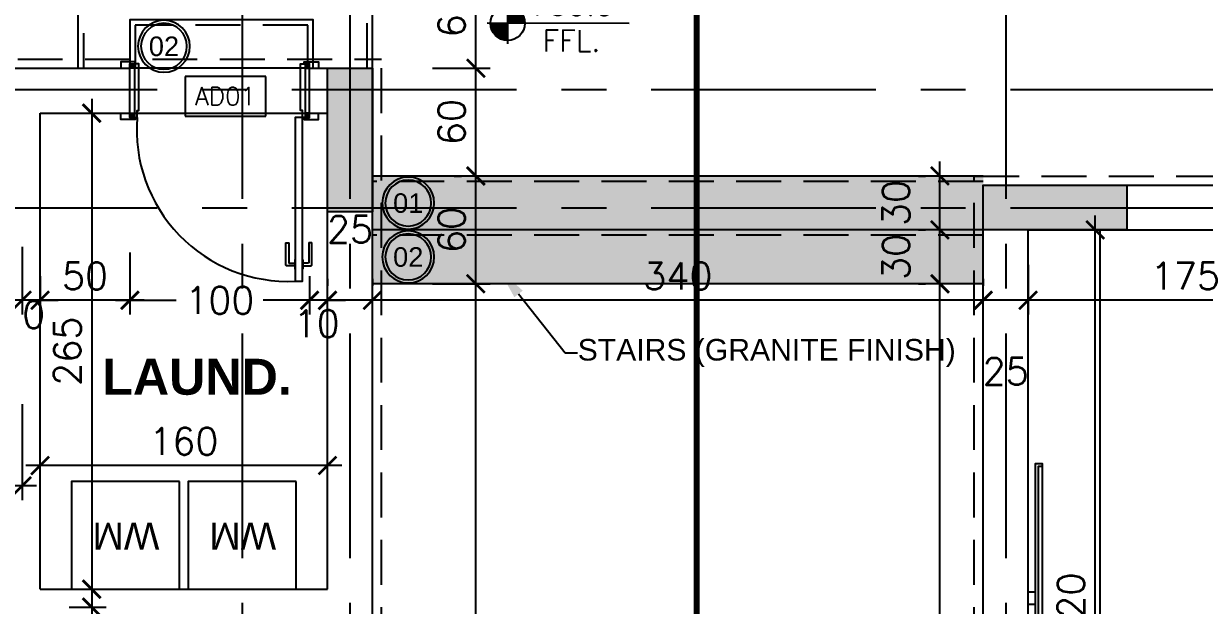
# Model space of a CAD drawing. Header units: centimetres. Extents: x -2093 to 2270, y -504 to 3084.
# Drawn here: x -1519 to -862, y 2409 to 2733 of the extents above; entities that cross this region are included whole.
import ezdxf
from ezdxf import colors
from ezdxf.entities.mleader import LeaderData, LeaderLine
from ezdxf.enums import TextEntityAlignment as Align
from ezdxf.math import Vec2, Vec3

# ---------------------------------------------------------------- set-up
doc = ezdxf.new("R2010")
doc.units = ezdxf.units.CM
doc.header["$LTSCALE"] = 100
doc.header["$MEASUREMENT"] = 0
for name, pattern in [('GRID$0$GRID$0$XREF GRID$0$GRIDS$0$CENTER', [2, 1.25, -0.25, 0.25, -0.25]), ('HIDDEN', [0.375, 0.25, -0.125]), ('XREF CUTTING LINES$0$DASHDOT', [1, 0.5, -0.25, 0, -0.25])]:
    doc.linetypes.add(name, pattern=pattern)
for name, color, linetype in [('ARROW INDICATOR', 4, 'Continuous'), ('DIM IN', 1, 'Continuous'), ('FURNITURE', 111, 'Continuous'), ('GRID$0$XREF GRID', 11, 'GRID$0$GRID$0$XREF GRID$0$GRIDS$0$CENTER'), ('HATCH', 8, 'Continuous'), ('HIDDEN -03', 8, 'HIDDEN'), ('KITCHEN', 11, 'Continuous'), ('LVL', 2, 'Continuous'), ('NUMBERS', 1, 'Continuous'), ('STAIRS', 4, 'Continuous'), ('TEXT', 3, 'Continuous'), ('TEXT-SCHED', 3, 'Continuous'), ('TILE', 252, 'Continuous'), ('WALL-01', 7, 'Continuous'), ('WALL-04', 1, 'Continuous'), ('WINDOW', 1, 'Continuous'), ('WOODEN DOOR', 1, 'Continuous'), ('XREF CUTTING LINES$0$WALL SECT LINE', 6, 'XREF CUTTING LINES$0$DASHDOT'), ('XREF GF COL$0$COLUMN', 6, 'Continuous'), ('XREF GF COL$0$COLUMN HATCH', 201, 'Continuous')]:
    doc.layers.add(name, color=color, linetype=linetype)
doc.styles.add('02-Ground$0$ATTRIBUTE', font='ROMANS.shx')
doc.styles.add('22', font='romans.shx')
doc.styles.add('A0-01 GROUND FLOOR PLAN - For Entry modification$0$ROMANS', font='romans')
doc.styles.add('Arial-Bold', font='arialbd.ttf')
doc.styles.add('ART', font='arial.ttf')
doc.styles.add('ART-PS-1', font='arial.ttf', dxfattribs={"height": 20})
doc.styles.add('GRIDS$0$20', font='romans.shx')
doc.dimstyles.new('100', dxfattribs={"dimtxt": 15, "dimasz": 10, "dimexe": 8, "dimexo": 12, "dimgap": 6, "dimtad": 1, "dimdec": 0, "dimzin": 0, "dimdsep": 46, "dimtxsty": '22', "dimblk": 'ARCHTICK', "dimcen": 30, "dimdle": 8, "dimclrd": 1, "dimclre": 1, "dimclrt": 2, "dimadec": 0, "dimazin": 0, "dimtfac": 1, "dimtdec": 0, "dimtmove": 2, "dimatfit": 3, "dimldrblk": 'OBLIQUE', "dimfxl": 100, "dimtolj": 1, "dimtzin": 0, "dimarcsym": 0})
doc.dimstyles.new('A0-01 GROUND FLOOR PLAN - For Entry modification$0$text', dxfattribs={"dimtxt": 18, "dimasz": 10, "dimexe": 10, "dimexo": 10, "dimgap": -6, "dimtad": 1, "dimtih": 1, "dimtoh": 1, "dimdec": 0, "dimdsep": 46, "dimtxsty": 'A0-01 GROUND FLOOR PLAN - For Entry modification$0$ROMANS', "dimblk1": 'A0-01 GROUND FLOOR PLAN - For Entry modification$0$_ARCHTICK', "dimblk2": 'A0-01 GROUND FLOOR PLAN - For Entry modification$0$_ARCHTICK', "dimsah": 1, "dimcen": 25, "dimdle": 10, "dimse1": 1, "dimse2": 1, "dimsd1": 1, "dimsd2": 1, "dimclrd": 1, "dimclre": 1, "dimclrt": 2, "dimadec": 0, "dimazin": 0, "dimtfac": 1, "dimtdec": 0, "dimtmove": 2, "dimatfit": 3, "dimldrblk": 'A0-01 GROUND FLOOR PLAN - For Entry modification$0$_ARCHTICK', "dimfxl": 1, "dimtolj": 1, "dimtzin": 0, "dimarcsym": 0})

# ---------------------------------------------------------------- blocks, each defined once
blk = doc.blocks.new('XREF CUTTING LINES')
at = {"layer": 'XREF CUTTING LINES$0$WALL SECT LINE', "const_width": 3.32}
blk.add_lwpolyline([(-1068.92, 2787.39), (-1144.44, 2787.39), (-1144.44, 485.87)], dxfattribs=at)
blk = doc.blocks.new('XREF GF COL')
at = {"layer": 'XREF GF COL$0$COLUMN HATCH'}
for points in [[(-11634.7, 2708), (-11659.7, 2708), (-11659.7, 2628), (-11634.7, 2628)], [(-11294.7, 2643), (-11294.7, 2618), (-11214.7, 2618), (-11214.7, 2643)]]:
    blk.add_hatch(color=256, dxfattribs=at).paths.add_polyline_path(points)
at = {"layer": 'XREF GF COL$0$COLUMN'}
for points in [[(-11659.7, 2708), (-11634.7, 2708), (-11634.7, 2628), (-11659.7, 2628)], [(-11294.7, 2618), (-11294.7, 2643), (-11214.7, 2643), (-11214.7, 2618)]]:
    blk.add_lwpolyline(points, close=True, dxfattribs=at)
blk = doc.blocks.new('GRID')
at = {"layer": 'GRID$0$XREF GRID'}
for p, q in [((-1397.5, 2960.33, 0), (-1397.5, 522.76, 0)), ((-1337.5, 2960.33), (-1337.5, 522.76, 0)), ((-972.5, 2960.33, 0), (-972.5, 522.76)), ((-1969.8, 2696.16), (-230.24, 2696.16)), ((-1969.8, 2630.32), (-230.24, 2630.32))]:
    blk.add_line(p, q, dxfattribs=at)
blk = doc.blocks.new('WASHING MACHINE')
at = {"layer": 'KITCHEN'}
blk.add_lwpolyline([(0, 0), (60, 0), (60, 60), (0, 60)], close=True, dxfattribs=at)
at = {"layer": 'KITCHEN', "style": 'ART-PS-1'}
blk.add_text('WM', height=15, dxfattribs=at).set_placement((29.7, 30.51), align=Align.MIDDLE_CENTER)
blk = doc.blocks.new('*D214')
at = {"layer": 'Defpoints', "color": 0, "transparency": 16777216}
blk.add_point((-1406.84, 2692.4), dxfattribs=at)
blk.add_point((-1406.84, 2692.4), dxfattribs=at)
blk.add_point((-1406.84, 2692.4), dxfattribs=at)
at = {"layer": 'TEXT-SCHED', "color": 1, "lineweight": -2, "transparency": 16777216}
for p, q in [((-1384.41, 2703.4), (-1429.27, 2703.4)), ((-1429.27, 2703.4), (-1429.27, 2681.4)), ((-1384.41, 2681.4), (-1384.41, 2703.4)), ((-1429.27, 2681.4), (-1384.41, 2681.4))]:
    blk.add_line(p, q, dxfattribs=at)
at = {"layer": 'TEXT-SCHED', "color": 2, "transparency": 16777216, "insert": (-1406.84, 2692.4), "char_height": 8, "width": 47.1429, "attachment_point": 5, "style": 'A0-01 GROUND FLOOR PLAN - For Entry modification$0$ROMANS'}
blk.add_mtext('\\A1;{\\H1.25x;AD01}', dxfattribs=at)
blk = doc.blocks.new('A0-01 GROUND FLOOR PLAN - For Entry modification$0$_ARCHTICK')
at = {"color": 0, "linetype": 'ByBlock', "const_width": 0.15}
blk.add_lwpolyline([(-0.5, -0.5), (0.5, 0.5)], dxfattribs=at)
blk = doc.blocks.new('_ARCHTICK')
at = {"color": 0, "linetype": 'ByBlock', "const_width": 0.15}
blk.add_lwpolyline([(-0.5, -0.5), (0.5, 0.5)], dxfattribs=at)
blk = doc.blocks.new('*D229')
at = {"layer": 'Defpoints', "color": 0, "transparency": 16777216}
for p in [(-1755, 2620.67), (-1520, 2620.67), (-1755, 2578.85)]:
    blk.add_point(p, dxfattribs=at)
at = {"layer": 'DIM IN', "color": 1, "lineweight": -2, "transparency": 16777216}
for p, q in [((-1755, 2608.67), (-1755, 2570.85)), ((-1520, 2608.67), (-1520, 2570.85)), ((-1763, 2578.85), (-1662.79, 2578.85)), ((-1512, 2578.85), (-1612.21, 2578.85))]:
    blk.add_line(p, q, dxfattribs=at)
at = {"layer": 'DIM IN', "color": 1, "lineweight": -2, "transparency": 16777216, "xscale": 10, "yscale": 10, "zscale": 10, "rotation": 180}
blk.add_blockref('_ARCHTICK', (-1755, 2578.85), dxfattribs=at)
at = {"layer": 'DIM IN', "color": 1, "lineweight": -2, "transparency": 16777216, "xscale": 10, "yscale": 10, "zscale": 10}
blk.add_blockref('_ARCHTICK', (-1520, 2578.85), dxfattribs=at)
at = {"layer": 'DIM IN', "color": 2, "transparency": 16777216, "insert": (-1637.5, 2578.85), "char_height": 15, "attachment_point": 5, "style": '22'}
blk.add_mtext('\\A1;235', dxfattribs=at)
blk = doc.blocks.new('_OBLIQUE')
at = {"color": 0, "linetype": 'ByBlock'}
blk.add_line((-0.5, -0.5), (0.5, 0.5), dxfattribs=at)
blk = doc.blocks.new('*D230')
at = {"layer": 'Defpoints', "color": 0, "transparency": 16777216}
for p in [(-1505.84, 2683), (-1505.84, 2418), (-1481.29, 2418)]:
    blk.add_point(p, dxfattribs=at)
at = {"layer": 'DIM IN', "color": 1, "lineweight": -2, "transparency": 16777216}
for p, q in [((-1481.29, 2691), (-1481.29, 2410)), ((-1493.84, 2683), (-1473.29, 2683)), ((-1493.84, 2418), (-1473.29, 2418))]:
    blk.add_line(p, q, dxfattribs=at)
at = {"layer": 'DIM IN', "color": 1, "lineweight": -2, "transparency": 16777216, "xscale": 10, "yscale": 10, "zscale": 10}
for p, rotation in [((-1481.29, 2683), 90), ((-1481.29, 2418), 270)]:
    blk.add_blockref('_ARCHTICK', p, dxfattribs=dict(at, rotation=rotation))
at = {"layer": 'DIM IN', "color": 2, "transparency": 16777216, "insert": (-1494.79, 2550.5), "char_height": 15, "attachment_point": 5, "rotation": 90, "style": '22'}
blk.add_mtext('\\A1;265', dxfattribs=at)
blk = doc.blocks.new('*D231')
at = {"layer": 'Defpoints', "color": 0, "transparency": 16777216}
for p in [(-1505.84, 2408), (-1505.84, 2148), (-1481.29, 2148)]:
    blk.add_point(p, dxfattribs=at)
at = {"layer": 'DIM IN', "color": 1, "lineweight": -2, "transparency": 16777216}
for p, q in [((-1481.29, 2416), (-1481.29, 2140)), ((-1493.84, 2408), (-1473.29, 2408)), ((-1493.84, 2148), (-1473.29, 2148))]:
    blk.add_line(p, q, dxfattribs=at)
at = {"layer": 'DIM IN', "color": 1, "lineweight": -2, "transparency": 16777216, "xscale": 10, "yscale": 10, "zscale": 10}
for p, rotation in [((-1481.29, 2408), 90), ((-1481.29, 2148), 270)]:
    blk.add_blockref('_ARCHTICK', p, dxfattribs=dict(at, rotation=rotation))
at = {"layer": 'DIM IN', "color": 2, "transparency": 16777216, "insert": (-1494.79, 2278), "char_height": 15, "attachment_point": 5, "rotation": 90, "style": '22'}
blk.add_mtext('\\A1;260', dxfattribs=at)
blk = doc.blocks.new('*D235')
at = {"layer": 'Defpoints', "color": 0, "transparency": 16777216}
for p in [(-1520, 2533), (-1755, 2513), (-1755, 2475.57)]:
    blk.add_point(p, dxfattribs=at)
at = {"layer": 'DIM IN', "color": 1, "lineweight": -2, "transparency": 16777216}
for p, q in [((-1520, 2521), (-1520, 2467.57)), ((-1755, 2501), (-1755, 2467.57)), ((-1763, 2475.57), (-1651, 2475.57)), ((-1512, 2475.57), (-1600.43, 2475.57))]:
    blk.add_line(p, q, dxfattribs=at)
at = {"layer": 'DIM IN', "color": 1, "lineweight": -2, "transparency": 16777216, "xscale": 10, "yscale": 10, "zscale": 10, "rotation": 180}
blk.add_blockref('_ARCHTICK', (-1755, 2475.57), dxfattribs=at)
at = {"layer": 'DIM IN', "color": 1, "lineweight": -2, "transparency": 16777216, "xscale": 10, "yscale": 10, "zscale": 10}
blk.add_blockref('_ARCHTICK', (-1520, 2475.57), dxfattribs=at)
at = {"layer": 'DIM IN', "color": 2, "transparency": 16777216, "insert": (-1625.72, 2476.26), "char_height": 15, "attachment_point": 5, "style": '22'}
blk.add_mtext('\\A1;235', dxfattribs=at)
blk = doc.blocks.new('*D264')
at = {"layer": 'Defpoints', "color": 0, "transparency": 16777216}
for p in [(-960, 2610.48), (-785, 2610.48), (-960, 2578.85)]:
    blk.add_point(p, dxfattribs=at)
at = {"layer": 'DIM IN', "color": 1, "lineweight": -2, "transparency": 16777216}
for p, q in [((-960, 2598.48), (-960, 2570.85)), ((-785, 2598.48), (-785, 2570.85)), ((-777, 2578.85), (-968, 2578.85))]:
    blk.add_line(p, q, dxfattribs=at)
at = {"layer": 'DIM IN', "color": 1, "lineweight": -2, "transparency": 16777216, "xscale": 10, "yscale": 10, "zscale": 10, "rotation": 180}
blk.add_blockref('_ARCHTICK', (-960, 2578.85), dxfattribs=at)
at = {"layer": 'DIM IN', "color": 1, "lineweight": -2, "transparency": 16777216, "xscale": 10, "yscale": 10, "zscale": 10}
blk.add_blockref('_ARCHTICK', (-785, 2578.85), dxfattribs=at)
at = {"layer": 'DIM IN', "color": 2, "transparency": 16777216, "insert": (-872.5, 2592.35), "char_height": 15, "attachment_point": 5, "style": '22'}
blk.add_mtext('\\A1;175', dxfattribs=at)
blk = doc.blocks.new('02-Ground$0$A$C4F2068BA')
for p, q in [((0.4, 0.637), (0.4, 0.163)), ((1.816, 0.4), (0.163, 0.4))]:
    blk.add_line(p, q)
at = {"color": 8, "const_width": 0.2}
for points in [[(0.4, 0.5, -0.414214), (0.5, 0.4, -0.414214)], [(0.4, 0.3, -0.414214), (0.3, 0.4, -0.414214)]]:
    blk.add_lwpolyline(points, format="xyb", dxfattribs=at)
blk.add_circle((0.4, 0.4), 0.2)
blk = doc.blocks.new('02-Ground$0$123')
at = {"ltscale": 0.1}
blk.add_blockref('02-Ground$0$A$C4F2068BA', (-0.4, -0.4), dxfattribs=at)
blk = doc.blocks.new('02-Ground$0$LEVEL- PLAN')
at = {"layer": 'LVL', "ltscale": 0.1}
blk.add_blockref('02-Ground$0$123', (0, 0), dxfattribs=at)
at = {"layer": 'LVL', "ltscale": 0.1, "style": '02-Ground$0$ATTRIBUTE', "width": 0.8, "flags": 4}
blk.add_attdef('%%P0.00', (0.203, 0.093), '', height=0.25, dxfattribs=at)
blk.add_attdef('LVL', text='', height=0.25, dxfattribs=at).set_placement((0.745, -0.327), align=Align.CENTER)
blk = doc.blocks.new('A$C09b082d8')
at = {"layer": 'FURNITURE'}
blk.add_lwpolyline([(71.23, 8), (-74.77, 8), (-74.77, 4), (71.23, 4)], close=True, dxfattribs=at)
for points in [[(-73.27, 8), (-73.27, 5.5), (69.73, 5.5), (69.73, 8)], [(3.5, 4), (3.5, 0), (-3.5, 0), (-3.5, 4)]]:
    blk.add_lwpolyline(points, dxfattribs=at)
blk = doc.blocks.new('OUT DOOR')
at = {"layer": 'WOODEN DOOR'}
for p, q in [((-1782.5, 2265.5), (-1780, 2268)), ((-1780, 2265.5), (-1782.5, 2268)), ((-1752.5, 2265.5), (-1755, 2268)), ((-1755, 2265.5), (-1752.5, 2268)), ((-1782.5, 2170.5), (-1780, 2168)), ((-1780, 2170.5), (-1782.5, 2168)), ((-1752.5, 2170.5), (-1755, 2168)), ((-1755, 2170.5), (-1752.5, 2168))]:
    blk.add_line(p, q, dxfattribs=at)
for points in [[(-1782.5, 2265), (-1783.5, 2265), (-1783.5, 2273), (-1780, 2273)], [(-1780, 2265.5), (-1780, 2268), (-1782.5, 2268), (-1782.5, 2265.5)], [(-1752.5, 2265), (-1751.5, 2265), (-1751.5, 2273), (-1755, 2273)], [(-1752.5, 2265.5), (-1752.5, 2268), (-1755, 2268), (-1755, 2265.5)], [(-1752.5, 2265.5), (-1752.5, 2264), (-1756.5, 2264), (-1756.5, 2263), (-1782.5, 2263), (-1782.5, 2265.5), (-1752.5, 2265.5)], [(-1673.27, 2264), (-1673.27, 2264.3), (-1668.31, 2264.3), (-1668.31, 2264)], [(-1673.27, 2260.04), (-1673.27, 2259.74), (-1668.31, 2259.74), (-1668.31, 2260.04)], [(-1782.5, 2171), (-1783.5, 2171), (-1783.5, 2163), (-1780, 2163)], [(-1752.5, 2170.5), (-1752.5, 2172), (-1756.5, 2172), (-1756.5, 2173), (-1782.5, 2173), (-1782.5, 2170.5), (-1752.5, 2170.5)], [(-1780, 2170.5), (-1780, 2168), (-1782.5, 2168), (-1782.5, 2170.5)], [(-1752.5, 2171), (-1751.5, 2171), (-1751.5, 2163), (-1755, 2163)], [(-1752.5, 2170.5), (-1752.5, 2168), (-1755, 2168), (-1755, 2170.5)]]:
    blk.add_lwpolyline(points, dxfattribs=at)
for points in [[(-1670, 2264.3), (-1670, 2268.75, 0.414214), (-1670.49, 2269.24), (-1682.67, 2269.24, 0.414214), (-1682.87, 2269.05), (-1682.87, 2267.86, 0.414214), (-1682.67, 2267.66), (-1671.78, 2267.66, -0.414214), (-1671.58, 2267.46), (-1671.58, 2264.3)], [(-1670, 2259.74), (-1670, 2255.29, -0.414214), (-1670.49, 2254.79), (-1682.67, 2254.79, -0.414214), (-1682.87, 2254.99), (-1682.87, 2256.18, -0.414214), (-1682.67, 2256.38), (-1671.78, 2256.38, 0.414214), (-1671.58, 2256.58), (-1671.58, 2259.74)]]:
    blk.add_lwpolyline(points, format="xyb", dxfattribs=at)
blk.add_lwpolyline([(-1661.38, 2260.04), (-1661.38, 2264), (-1752.5, 2264), (-1752.5, 2260.04)], close=True, dxfattribs=at)
blk.add_arc((-1745.83, 2256.27), 84.53, 265.47258, 2.53113, dxfattribs=at)
blk = doc.blocks.new('NUMBER')
at = {"layer": 'NUMBERS'}
blk.add_circle((0, 0), 65, dxfattribs=at)
at = {"layer": 'NUMBERS', "color": 8}
blk.add_circle((0, 0), 57.5, dxfattribs=at)
blk = doc.blocks.new('OUTDOOR')
at = {"layer": 'STAIRS'}
for p, q in [((-985, 2648), (-1325, 2648)), ((-985, 2618), (-1325, 2618))]:
    blk.add_line(p, q, dxfattribs=at)
at = {"layer": 'STAIRS', "color": 8, "linetype": 'HIDDEN'}
for p, q in [((-985, 2645), (-1325, 2645)), ((-985, 2615), (-1325, 2615))]:
    blk.add_line(p, q, dxfattribs=at)
at = {"layer": 'STAIRS', "color": 8}
blk.add_line((-985, 2588), (-1325, 2588), dxfattribs=at)
at = {"layer": 'STAIRS'}
for points in [[(-1325, 2708), (-1325, 2768), (-1488.93, 2768), (-1488.93, 2708)], [(-1358, 2708), (-1358, 2735), (-1460, 2735), (-1460, 2708)]]:
    blk.add_lwpolyline(points, dxfattribs=at)
at = {"layer": 'STAIRS', "color": 8, "linetype": 'HIDDEN'}
for points in [[(-1328, 2708), (-1328, 2765), (-1485.93, 2765), (-1485.93, 2708)], [(-1361, 2708), (-1361, 2732), (-1457, 2732), (-1457, 2708)]]:
    blk.add_lwpolyline(points, dxfattribs=at)
blk = doc.blocks.new('*D316')
at = {"layer": 'Defpoints', "color": 0, "transparency": 16777216}
for p in [(-922.61, 2618), (-922.61, 2618), (-922.61, 2198)]:
    blk.add_point(p, dxfattribs=at)
at = {"layer": 'DIM IN', "color": 1, "lineweight": -2, "transparency": 16777216}
for p, q in [((-922.61, 2190), (-922.61, 2626)), ((-934.61, 2618), (-930.61, 2618)), ((-934.61, 2198), (-930.61, 2198))]:
    blk.add_line(p, q, dxfattribs=at)
at = {"layer": 'DIM IN', "color": 1, "lineweight": -2, "transparency": 16777216, "xscale": 10, "yscale": 10, "zscale": 10}
for p, rotation in [((-922.61, 2618), 90), ((-922.61, 2198), 270)]:
    blk.add_blockref('_ARCHTICK', p, dxfattribs=dict(at, rotation=rotation))
at = {"layer": 'DIM IN', "color": 2, "transparency": 16777216, "insert": (-936.11, 2408), "char_height": 15, "attachment_point": 5, "rotation": 90, "style": '22'}
blk.add_mtext('\\A1;420', dxfattribs=at)
blk = doc.blocks.new('*D351')
at = {"layer": 'Defpoints', "color": 0, "transparency": 16777216}
for p in [(-1520, 2578.85), (-1520, 2578.85), (-1510, 2578.85)]:
    blk.add_point(p, dxfattribs=at)
at = {"layer": 'DIM IN', "color": 1, "lineweight": -2, "transparency": 16777216}
for p, q in [((-1520, 2590.85), (-1520, 2586.85)), ((-1510, 2590.85), (-1510, 2586.85)), ((-1520, 2578.85), (-1530, 2578.85)), ((-1510, 2578.85), (-1520, 2578.85)), ((-1510, 2578.85), (-1500, 2578.85))]:
    blk.add_line(p, q, dxfattribs=at)
at = {"layer": 'DIM IN', "color": 1, "lineweight": -2, "transparency": 16777216, "xscale": 10, "yscale": 10, "zscale": 10}
blk.add_blockref('_ARCHTICK', (-1520, 2578.85), dxfattribs=at)
at = {"layer": 'DIM IN', "color": 1, "lineweight": -2, "transparency": 16777216, "xscale": 10, "yscale": 10, "zscale": 10, "rotation": 180}
blk.add_blockref('_ARCHTICK', (-1510, 2578.85), dxfattribs=at)
at = {"layer": 'DIM IN', "color": 2, "transparency": 16777216, "insert": (-1520, 2570.85), "char_height": 15, "attachment_point": 5, "style": '22'}
blk.add_mtext('\\A1;10', dxfattribs=at)
blk = doc.blocks.new('*D341')
at = {"layer": 'Defpoints', "color": 0, "transparency": 16777216}
for p in [(-1009.09, 2588), (-1009.09, 2588), (-990, 2153)]:
    blk.add_point(p, dxfattribs=at)
at = {"layer": 'DIM IN', "color": 1, "lineweight": -2, "transparency": 16777216}
for p, q in [((-1009.09, 2145), (-1009.09, 2596)), ((-1021.09, 2588), (-1017.09, 2588)), ((-1002, 2153), (-1017.09, 2153))]:
    blk.add_line(p, q, dxfattribs=at)
at = {"layer": 'DIM IN', "color": 1, "lineweight": -2, "transparency": 16777216, "xscale": 10, "yscale": 10, "zscale": 10}
for p, rotation in [((-1009.09, 2588), 90), ((-1009.09, 2153), 270)]:
    blk.add_blockref('_ARCHTICK', p, dxfattribs=dict(at, rotation=rotation))
at = {"layer": 'DIM IN', "color": 2, "transparency": 16777216, "insert": (-1022.59, 2370.5), "char_height": 15, "attachment_point": 5, "rotation": 90, "style": '22'}
blk.add_mtext('\\A1;435', dxfattribs=at)
blk = doc.blocks.new('*D342')
at = {"layer": 'Defpoints', "color": 0, "transparency": 16777216}
for p in [(-1009.09, 2618), (-1009.09, 2618), (-1009.09, 2588)]:
    blk.add_point(p, dxfattribs=at)
at = {"layer": 'DIM IN', "color": 1, "lineweight": -2, "transparency": 16777216}
for p, q in [((-1009.09, 2580), (-1009.09, 2626)), ((-1021.09, 2618), (-1017.09, 2618)), ((-1021.09, 2588), (-1017.09, 2588))]:
    blk.add_line(p, q, dxfattribs=at)
at = {"layer": 'DIM IN', "color": 1, "lineweight": -2, "transparency": 16777216, "xscale": 10, "yscale": 10, "zscale": 10}
for p, rotation in [((-1009.09, 2618), 90), ((-1009.09, 2588), 270)]:
    blk.add_blockref('_ARCHTICK', p, dxfattribs=dict(at, rotation=rotation))
at = {"layer": 'DIM IN', "color": 2, "transparency": 16777216, "insert": (-1033.59, 2603), "char_height": 15, "attachment_point": 5, "rotation": 90, "style": '22'}
blk.add_mtext('\\A1;30', dxfattribs=at)
blk = doc.blocks.new('*D343')
at = {"layer": 'Defpoints', "color": 0, "transparency": 16777216}
for p in [(-1009.09, 2648), (-1009.09, 2648), (-1009.09, 2618)]:
    blk.add_point(p, dxfattribs=at)
at = {"layer": 'DIM IN', "color": 1, "lineweight": -2, "transparency": 16777216}
for p, q in [((-1009.09, 2610), (-1009.09, 2656)), ((-1021.09, 2648), (-1017.09, 2648)), ((-1021.09, 2618), (-1017.09, 2618))]:
    blk.add_line(p, q, dxfattribs=at)
at = {"layer": 'DIM IN', "color": 1, "lineweight": -2, "transparency": 16777216, "xscale": 10, "yscale": 10, "zscale": 10}
for p, rotation in [((-1009.09, 2648), 90), ((-1009.09, 2618), 270)]:
    blk.add_blockref('_ARCHTICK', p, dxfattribs=dict(at, rotation=rotation))
at = {"layer": 'DIM IN', "color": 2, "transparency": 16777216, "insert": (-1033.59, 2633), "char_height": 15, "attachment_point": 5, "rotation": 90, "style": '22'}
blk.add_mtext('\\A1;30', dxfattribs=at)
blk = doc.blocks.new('*D344')
at = {"layer": 'Defpoints', "color": 0, "transparency": 16777216}
for p in [(-985, 2578.85), (-985, 2578.85), (-960, 2578.85)]:
    blk.add_point(p, dxfattribs=at)
at = {"layer": 'DIM IN', "color": 1, "lineweight": -2, "transparency": 16777216}
for p, q in [((-952, 2578.85), (-993, 2578.85)), ((-985, 2566.85), (-985, 2570.85)), ((-960, 2566.85), (-960, 2570.85))]:
    blk.add_line(p, q, dxfattribs=at)
at = {"layer": 'DIM IN', "color": 1, "lineweight": -2, "transparency": 16777216, "xscale": 10, "yscale": 10, "zscale": 10, "rotation": 180}
blk.add_blockref('_ARCHTICK', (-985, 2578.85), dxfattribs=at)
at = {"layer": 'DIM IN', "color": 1, "lineweight": -2, "transparency": 16777216, "xscale": 10, "yscale": 10, "zscale": 10}
blk.add_blockref('_ARCHTICK', (-960, 2578.85), dxfattribs=at)
at = {"layer": 'DIM IN', "color": 2, "transparency": 16777216, "insert": (-972.5, 2539.35), "char_height": 15, "attachment_point": 5, "style": '22'}
blk.add_mtext('\\A1;25', dxfattribs=at)
blk = doc.blocks.new('*D345')
at = {"layer": 'Defpoints', "color": 0, "transparency": 16777216}
for p in [(-1325, 2578.85), (-1325, 2578.85), (-985, 2578.85)]:
    blk.add_point(p, dxfattribs=at)
at = {"layer": 'DIM IN', "color": 1, "lineweight": -2, "transparency": 16777216}
for p, q in [((-1325, 2590.85), (-1325, 2586.85)), ((-985, 2590.85), (-985, 2586.85)), ((-977, 2578.85), (-1333, 2578.85))]:
    blk.add_line(p, q, dxfattribs=at)
at = {"layer": 'DIM IN', "color": 1, "lineweight": -2, "transparency": 16777216, "xscale": 10, "yscale": 10, "zscale": 10, "rotation": 180}
blk.add_blockref('_ARCHTICK', (-1325, 2578.85), dxfattribs=at)
at = {"layer": 'DIM IN', "color": 1, "lineweight": -2, "transparency": 16777216, "xscale": 10, "yscale": 10, "zscale": 10}
blk.add_blockref('_ARCHTICK', (-985, 2578.85), dxfattribs=at)
at = {"layer": 'DIM IN', "color": 2, "transparency": 16777216, "insert": (-1155, 2592.35), "char_height": 15, "attachment_point": 5, "style": '22'}
blk.add_mtext('\\A1;340', dxfattribs=at)
blk = doc.blocks.new('*D346')
at = {"layer": 'Defpoints', "color": 0, "transparency": 16777216}
for p in [(-1350, 2578.85), (-1350, 2578.85), (-1325, 2578.85)]:
    blk.add_point(p, dxfattribs=at)
at = {"layer": 'DIM IN', "color": 1, "lineweight": -2, "transparency": 16777216}
for p, q in [((-1350, 2590.85), (-1350, 2586.85)), ((-1325, 2590.85), (-1325, 2586.85)), ((-1317, 2578.85), (-1358, 2578.85))]:
    blk.add_line(p, q, dxfattribs=at)
at = {"layer": 'DIM IN', "color": 1, "lineweight": -2, "transparency": 16777216, "xscale": 10, "yscale": 10, "zscale": 10, "rotation": 180}
blk.add_blockref('_ARCHTICK', (-1350, 2578.85), dxfattribs=at)
at = {"layer": 'DIM IN', "color": 1, "lineweight": -2, "transparency": 16777216, "xscale": 10, "yscale": 10, "zscale": 10}
blk.add_blockref('_ARCHTICK', (-1325, 2578.85), dxfattribs=at)
at = {"layer": 'DIM IN', "color": 2, "transparency": 16777216, "insert": (-1337.5, 2618.35), "char_height": 15, "attachment_point": 5, "style": '22'}
blk.add_mtext('\\A1;25', dxfattribs=at)
blk = doc.blocks.new('*D335')
at = {"layer": 'Defpoints', "color": 0, "transparency": 16777216}
for p in [(-1303.54, 2588), (-1267.46, 2588), (-1303.54, 2153)]:
    blk.add_point(p, dxfattribs=at)
at = {"layer": 'DIM IN', "color": 1, "lineweight": -2, "transparency": 16777216}
for p, q in [((-1267.46, 2145), (-1267.46, 2596)), ((-1291.54, 2588), (-1259.46, 2588)), ((-1291.54, 2153), (-1259.46, 2153))]:
    blk.add_line(p, q, dxfattribs=at)
at = {"layer": 'DIM IN', "color": 1, "lineweight": -2, "transparency": 16777216, "xscale": 10, "yscale": 10, "zscale": 10}
for p, rotation in [((-1267.46, 2588), 90), ((-1267.46, 2153), 270)]:
    blk.add_blockref('_ARCHTICK', p, dxfattribs=dict(at, rotation=rotation))
at = {"layer": 'DIM IN', "color": 2, "transparency": 16777216, "insert": (-1280.96, 2370.5), "char_height": 15, "attachment_point": 5, "rotation": 90, "style": '22'}
blk.add_mtext('\\A1;435', dxfattribs=at)
blk = doc.blocks.new('*D336')
at = {"layer": 'Defpoints', "color": 0, "transparency": 16777216}
for p in [(-1267.46, 2648), (-1267.46, 2648), (-1303.54, 2588)]:
    blk.add_point(p, dxfattribs=at)
at = {"layer": 'DIM IN', "color": 1, "lineweight": -2, "transparency": 16777216}
for p, q in [((-1267.46, 2580), (-1267.46, 2656)), ((-1279.46, 2648), (-1275.46, 2648)), ((-1291.54, 2588), (-1259.46, 2588))]:
    blk.add_line(p, q, dxfattribs=at)
at = {"layer": 'DIM IN', "color": 1, "lineweight": -2, "transparency": 16777216, "xscale": 10, "yscale": 10, "zscale": 10}
for p, rotation in [((-1267.46, 2648), 90), ((-1267.46, 2588), 270)]:
    blk.add_blockref('_ARCHTICK', p, dxfattribs=dict(at, rotation=rotation))
at = {"layer": 'DIM IN', "color": 2, "transparency": 16777216, "insert": (-1280.96, 2618), "char_height": 15, "attachment_point": 5, "rotation": 90, "style": '22'}
blk.add_mtext('\\A1;60', dxfattribs=at)
blk = doc.blocks.new('*D337')
at = {"layer": 'Defpoints', "color": 0, "transparency": 16777216}
for p in [(-1303.54, 2708), (-1267.46, 2708), (-1267.46, 2648)]:
    blk.add_point(p, dxfattribs=at)
at = {"layer": 'DIM IN', "color": 1, "lineweight": -2, "transparency": 16777216}
for p, q in [((-1267.46, 2640), (-1267.46, 2716)), ((-1291.54, 2708), (-1259.46, 2708)), ((-1279.46, 2648), (-1275.46, 2648))]:
    blk.add_line(p, q, dxfattribs=at)
at = {"layer": 'DIM IN', "color": 1, "lineweight": -2, "transparency": 16777216, "xscale": 10, "yscale": 10, "zscale": 10}
for p, rotation in [((-1267.46, 2708), 90), ((-1267.46, 2648), 270)]:
    blk.add_blockref('_ARCHTICK', p, dxfattribs=dict(at, rotation=rotation))
at = {"layer": 'DIM IN', "color": 2, "transparency": 16777216, "insert": (-1280.96, 2678), "char_height": 15, "attachment_point": 5, "rotation": 90, "style": '22'}
blk.add_mtext('\\A1;60', dxfattribs=at)
blk = doc.blocks.new('*D338')
at = {"layer": 'Defpoints', "color": 0, "transparency": 16777216}
for p in [(-1303.54, 2768), (-1267.46, 2768), (-1303.54, 2708)]:
    blk.add_point(p, dxfattribs=at)
at = {"layer": 'DIM IN', "color": 1, "lineweight": -2, "transparency": 16777216}
for p, q in [((-1267.46, 2700), (-1267.46, 2776)), ((-1291.54, 2768), (-1259.46, 2768)), ((-1291.54, 2708), (-1259.46, 2708))]:
    blk.add_line(p, q, dxfattribs=at)
at = {"layer": 'DIM IN', "color": 1, "lineweight": -2, "transparency": 16777216, "xscale": 10, "yscale": 10, "zscale": 10}
for p, rotation in [((-1267.46, 2768), 90), ((-1267.46, 2708), 270)]:
    blk.add_blockref('_ARCHTICK', p, dxfattribs=dict(at, rotation=rotation))
at = {"layer": 'DIM IN', "color": 2, "transparency": 16777216, "insert": (-1280.96, 2738), "char_height": 15, "attachment_point": 5, "rotation": 90, "style": '22'}
blk.add_mtext('\\A1;60', dxfattribs=at)
blk = doc.blocks.new('*D365')
at = {"layer": 'Defpoints', "color": 0, "transparency": 16777216}
for p in [(-1460, 2617.38), (-1360, 2604.22), (-1460, 2578.85)]:
    blk.add_point(p, dxfattribs=at)
at = {"layer": 'DIM IN', "color": 1, "lineweight": -2, "transparency": 16777216}
for p, q in [((-1460, 2605.38), (-1460, 2570.85)), ((-1360, 2592.22), (-1360, 2570.85)), ((-1468, 2578.85), (-1434.21, 2578.85)), ((-1352, 2578.85), (-1385.79, 2578.85))]:
    blk.add_line(p, q, dxfattribs=at)
at = {"layer": 'DIM IN', "color": 1, "lineweight": -2, "transparency": 16777216, "xscale": 10, "yscale": 10, "zscale": 10, "rotation": 180}
blk.add_blockref('_ARCHTICK', (-1460, 2578.85), dxfattribs=at)
at = {"layer": 'DIM IN', "color": 1, "lineweight": -2, "transparency": 16777216, "xscale": 10, "yscale": 10, "zscale": 10}
blk.add_blockref('_ARCHTICK', (-1360, 2578.85), dxfattribs=at)
at = {"layer": 'DIM IN', "color": 2, "transparency": 16777216, "insert": (-1410, 2578.85), "char_height": 15, "attachment_point": 5, "style": '22'}
blk.add_mtext('\\A1;100', dxfattribs=at)
blk = doc.blocks.new('*D366')
at = {"layer": 'Defpoints', "color": 0, "transparency": 16777216}
for p in [(-1460, 2617.38), (-1510, 2604.22), (-1510, 2578.85)]:
    blk.add_point(p, dxfattribs=at)
at = {"layer": 'DIM IN', "color": 1, "lineweight": -2, "transparency": 16777216}
for p, q in [((-1460, 2605.38), (-1460, 2570.85)), ((-1510, 2592.22), (-1510, 2570.85)), ((-1452, 2578.85), (-1518, 2578.85))]:
    blk.add_line(p, q, dxfattribs=at)
at = {"layer": 'DIM IN', "color": 1, "lineweight": -2, "transparency": 16777216, "xscale": 10, "yscale": 10, "zscale": 10, "rotation": 180}
blk.add_blockref('_ARCHTICK', (-1510, 2578.85), dxfattribs=at)
at = {"layer": 'DIM IN', "color": 1, "lineweight": -2, "transparency": 16777216, "xscale": 10, "yscale": 10, "zscale": 10}
blk.add_blockref('_ARCHTICK', (-1460, 2578.85), dxfattribs=at)
at = {"layer": 'DIM IN', "color": 2, "transparency": 16777216, "insert": (-1485, 2592.35), "char_height": 15, "attachment_point": 5, "style": '22'}
blk.add_mtext('\\A1;50', dxfattribs=at)
blk = doc.blocks.new('*D367')
at = {"layer": 'Defpoints', "color": 0, "transparency": 16777216}
for p in [(-1510, 2486.85), (-1510, 2460.38), (-1350, 2460.38)]:
    blk.add_point(p, dxfattribs=at)
at = {"layer": 'DIM IN', "color": 1, "lineweight": -2, "transparency": 16777216}
for p, q in [((-1510, 2472.38), (-1510, 2494.85)), ((-1350, 2472.38), (-1350, 2494.85)), ((-1342, 2486.85), (-1518, 2486.85))]:
    blk.add_line(p, q, dxfattribs=at)
at = {"layer": 'DIM IN', "color": 1, "lineweight": -2, "transparency": 16777216, "xscale": 10, "yscale": 10, "zscale": 10, "rotation": 180}
blk.add_blockref('_ARCHTICK', (-1510, 2486.85), dxfattribs=at)
at = {"layer": 'DIM IN', "color": 1, "lineweight": -2, "transparency": 16777216, "xscale": 10, "yscale": 10, "zscale": 10}
blk.add_blockref('_ARCHTICK', (-1350, 2486.85), dxfattribs=at)
at = {"layer": 'DIM IN', "color": 2, "transparency": 16777216, "insert": (-1430, 2500.35), "char_height": 15, "attachment_point": 5, "style": '22'}
blk.add_mtext('\\A1;160', dxfattribs=at)
blk = doc.blocks.new('*D369')
at = {"layer": 'Defpoints', "color": 0, "transparency": 16777216}
for p in [(-1360, 2578.85), (-1360, 2578.85), (-1350, 2578.85)]:
    blk.add_point(p, dxfattribs=at)
at = {"layer": 'DIM IN', "color": 1, "lineweight": -2, "transparency": 16777216}
for p, q in [((-1360, 2590.85), (-1360, 2586.85)), ((-1350, 2590.85), (-1350, 2586.85)), ((-1360, 2578.85), (-1370, 2578.85)), ((-1350, 2578.85), (-1360, 2578.85)), ((-1350, 2578.85), (-1340, 2578.85))]:
    blk.add_line(p, q, dxfattribs=at)
at = {"layer": 'DIM IN', "color": 1, "lineweight": -2, "transparency": 16777216, "xscale": 10, "yscale": 10, "zscale": 10}
blk.add_blockref('_ARCHTICK', (-1360, 2578.85), dxfattribs=at)
at = {"layer": 'DIM IN', "color": 1, "lineweight": -2, "transparency": 16777216, "xscale": 10, "yscale": 10, "zscale": 10, "rotation": 180}
blk.add_blockref('_ARCHTICK', (-1350, 2578.85), dxfattribs=at)
at = {"layer": 'DIM IN', "color": 2, "transparency": 16777216, "insert": (-1356.12, 2565.87), "char_height": 15, "attachment_point": 5, "style": '22'}
blk.add_mtext('\\A1;10', dxfattribs=at)

msp = doc.modelspace()

# ---------------------------------------------------------------- hatches: boundary and pattern name
at = {"layer": 'HATCH'}
h = msp.add_hatch(dxfattribs=at)
h.set_pattern_fill('DOTS', color=256, scale=50)
h.paths.add_polyline_path([(-1325, 2648), (-985, 2648), (-985, 2588), (-1325, 2588)])

# ---------------------------------------------------------------- linework, layer by layer
at = {"layer": 'FURNITURE'}
for q in [(-960, 2618), (-920, 2308)]:
    msp.add_line((-920, 2618), q, dxfattribs=at)
at = {"layer": 'HIDDEN -03'}
for p, q in [((-1785, 2713), (-1320, 2713)), ((-1320, 2158), (-1320, 2713)), ((-990, 2648), (-400, 2648)), ((-990, 2158), (-990, 2648))]:
    msp.add_line(p, q, dxfattribs=at)
at = {"layer": 'WALL-01'}
for p, q in [((-1780, 2708), (-1460, 2708)), ((-1460, 2683), (-1460, 2708)), ((-1360, 2683), (-1360, 2708)), ((-1360, 2708), (-1325, 2708)), ((-1325, 2128), (-1325, 2708)), ((-1510, 2683), (-1460, 2683)), ((-1510, 2418), (-1510, 2683)), ((-1360, 2683), (-1350, 2683)), ((-1350, 2418), (-1350, 2683)), ((-985, 2643), (-785, 2643)), ((-985, 2128), (-985, 2643)), ((-960, 2618), (-785, 2618)), ((-960, 1958), (-960, 2618)), ((-1510, 2418), (-1350, 2418))]:
    msp.add_line(p, q, dxfattribs=at)
at = {"layer": 'WALL-04'}
for p, q in [((-1360, 2708), (-1460, 2708)), ((-1460, 2683), (-1360, 2683)), ((-985, 2588), (-1325, 2588))]:
    msp.add_line(p, q, dxfattribs=at)

# ---------------------------------------------------------------- block references
at = {"layer": 'KITCHEN', "rotation": 180}
for p in [(-1432.5, 2478), (-1367.5, 2478)]:
    msp.add_blockref('WASHING MACHINE', p, dxfattribs=at)
at = {"layer": 'LVL'}
ref = msp.add_blockref('02-Ground$0$LEVEL- PLAN', (-1249.74, 2733), dxfattribs=dict(at, xscale=47.80922768457422, yscale=47.80922768457422, zscale=47.80922768457422, rotation=359.9470003599919))
ref.add_attrib('%%P0.00', '+30.0', (-1240.05, 2737.42), dxfattribs={"layer": '0', "ltscale": 0.1, "height": 11.952, "rotation": 359.947, "style": 'GRIDS$0$20'})
ref.add_attrib('LVL', 'FFL.', dxfattribs={"layer": '0', "ltscale": 0.1, "height": 11.952, "rotation": 359.947, "style": 'GRIDS$0$20'}).set_placement((-1214.14, 2717.33), align=Align.CENTER)
at = {"layer": 'NUMBERS', "xscale": -0.2224697851507073, "yscale": 0.2224697851507073, "zscale": 0.2780872314370521, "rotation": 90}
for p in [(-1441.06, 2720.21), (-1305.08, 2632.94), (-1305.08, 2602.94)]:
    msp.add_blockref('NUMBER', p, dxfattribs=at)
at = {"layer": 'STAIRS'}
msp.add_blockref('OUTDOOR', (0, 0), dxfattribs=at)
at = {"layer": 'TILE', "rotation": 270}
msp.add_blockref('A$C09b082d8', (-960, 2413), dxfattribs=at)
at = {"layer": 'WALL-01'}
msp.add_blockref('GRID', (0, 0), dxfattribs=at)
at = {"layer": 'WINDOW'}
for name, p in [('XREF CUTTING LINES', (0, 0)), ('XREF GF COL', (10309.7, 0))]:
    msp.add_blockref(name, p, dxfattribs=at)
at = {"layer": 'WOODEN DOOR', "rotation": 270}
msp.add_blockref('OUT DOOR', (-3628, 928), dxfattribs=at)

# ---------------------------------------------------------------- texts
at = {"layer": 'TEXT', "style": 'ART'}
for s, p in [('02', (-1441.06, 2720.21)), ('01', (-1305.08, 2632.94)), ('02', (-1305.08, 2602.94))]:
    msp.add_text(s, height=10.863, dxfattribs=at).set_placement(p, align=Align.MIDDLE_CENTER)
at = {"layer": 'TEXT', "style": 'Arial-Bold'}
msp.add_text('LAUND.', height=20, dxfattribs=at).set_placement((-1475.42, 2526.27))

# ---------------------------------------------------------------- dimensions: what is measured, and where the dimension line sits
at = {"layer": 'DIM IN'}
for base, p1, p2, picture, middle in [((-1267.46, 2768), (-1303.54, 2708), (-1303.54, 2768), '*D338', (-1280.96, 2738)), ((-1267.46, 2708), (-1267.46, 2648), (-1303.54, 2708), '*D337', (-1280.96, 2678)), ((-1481.29, 2418), (-1505.84, 2683), (-1505.84, 2418), '*D230', (-1494.79, 2550.5)), ((-1267.46, 2648), (-1303.54, 2588), (-1267.46, 2648), '*D336', (-1280.96, 2618)), ((-1009.09, 2648), (-1009.09, 2618), (-1009.09, 2648), '*D343', (-1033.59, 2633)), ((-1009.09, 2618), (-1009.09, 2588), (-1009.09, 2618), '*D342', (-1033.59, 2603)), ((-922.61, 2618), (-922.61, 2198), (-922.61, 2618), '*D316', (-936.11, 2408)), ((-1267.46, 2588), (-1303.54, 2153), (-1303.54, 2588), '*D335', (-1280.96, 2370.5)), ((-1009.09, 2588), (-990, 2153), (-1009.09, 2588), '*D341', (-1022.59, 2370.5)), ((-1481.29, 2148), (-1505.84, 2408), (-1505.84, 2148), '*D231', (-1494.79, 2278))]:
    dim = msp.add_linear_dim(base=base, p1=p1, p2=p2, angle=90, dimstyle='100', override={"dimfxl": 0.075}, dxfattribs=at)
    dim.commit()
    dim.dimension.update_dxf_attribs({"geometry": picture, "text_midpoint": middle})
for base, p1, p2, picture, middle in [((-1350, 2578.85), (-1325, 2578.85), (-1350, 2578.85), '*D346', (-1337.5, 2618.35)), ((-1510, 2578.85), (-1460, 2617.38), (-1510, 2604.22), '*D366', (-1485, 2592.35)), ((-960, 2578.85), (-785, 2610.48), (-960, 2610.48), '*D264', (-872.5, 2592.35)), ((-1325, 2578.85), (-985, 2578.85), (-1325, 2578.85), '*D345', (-1155, 2592.35)), ((-985, 2578.85), (-960, 2578.85), (-985, 2578.85), '*D344', (-972.5, 2539.35)), ((-1510, 2486.85), (-1350, 2460.38), (-1510, 2460.38), '*D367', (-1430, 2500.35))]:
    dim = msp.add_linear_dim(base=base, p1=p1, p2=p2, dimstyle='100', override={"dimfxl": 0.075}, dxfattribs=at)
    dim.commit()
    dim.dimension.update_dxf_attribs({"geometry": picture, "text_midpoint": middle})
for base, p1, p2, picture, middle in [((-1755, 2578.85), (-1520, 2620.67), (-1755, 2620.67), '*D229', (-1637.5, 2578.85)), ((-1460, 2578.85), (-1360, 2604.22), (-1460, 2617.38), '*D365', (-1410, 2578.85)), ((-1520, 2578.85), (-1510, 2578.85), (-1520, 2578.85), '*D351', (-1520, 2570.85)), ((-1360, 2578.85), (-1350, 2578.85), (-1360, 2578.85), '*D369', (-1356.12, 2565.87)), ((-1755, 2475.57), (-1520, 2533), (-1755, 2513), '*D235', (-1625.72, 2476.26))]:
    dim = msp.add_linear_dim(base=base, p1=p1, p2=p2, dimstyle='100', override={"dimfxl": 0.075}, dxfattribs=at)
    dim.commit()
    dim.dimension.update_dxf_attribs({"geometry": picture, "text_midpoint": middle, "dimtype": 160})
at = {"layer": 'TEXT-SCHED'}
dim = msp.add_linear_dim(base=(-1406.84, 2692.4), p1=(-1406.84, 2692.4), p2=(-1406.84, 2692.4), text='{\\H1.25x;AD01}', dimstyle='A0-01 GROUND FLOOR PLAN - For Entry modification$0$text', override={"dimtxt": 8, "dimgap": -6, "dimclrt": 2}, dxfattribs=at)
dim.commit()
dim.dimension.update_dxf_attribs({"geometry": '*D214', "text_midpoint": (-1406.84, 2692.4), "dimtype": 160})

# ---------------------------------------------------------------- leaders
at = {"layer": 'ARROW INDICATOR'}
ml = msp.add_multileader_mtext('Standard', dxfattribs=at)
ml.set_content('STAIRS (GRANITE FINISH)', color=256, style='ART')
ml.set_leader_properties()
ml.build(insert=Vec2(0, 0))
ml.multileader.update_dxf_attribs({"text_right_attachment_type": 6, "dogleg_length": 0.36, "arrow_head_size": 18})
ctx = ml.context
ctx.base_point, ctx.char_height, ctx.arrow_head_size, ctx.landing_gap_size, ctx.plane_origin = Vec3(-1210.83, 2549.53), 12, 18, 0.09, Vec3(-1254.82, 2596.51)
ctx.right_attachment = 6
notes = []
notes.append((ctx, [(0, (1, 1, 0), (-1217.79, 2549.53), (1, 0), 6.96, [(0, [(-1254.82, 2596.51)], 0, [])])]))
ctx.mtext.insert, ctx.mtext.flow_direction = Vec3(-1210.74, 2557.29), 5
for ctx, leaders in notes:
    for number, flags, end, landing, length, lines in leaders:
        leader = LeaderData()
        leader.index, (leader.has_last_leader_line, leader.has_dogleg_vector, leader.attachment_direction) = number, flags
        leader.last_leader_point, leader.dogleg_vector, leader.dogleg_length = Vec3(end), Vec3(landing), length
        for number, points, colour, breaks in lines:
            line = LeaderLine()
            line.index, line.vertices, line.color, line.breaks = number, Vec3.list(points), colors.encode_raw_color(colour), breaks
            leader.lines.append(line)
        ctx.leaders.append(leader)

doc.saveas('drawing.dxf')
